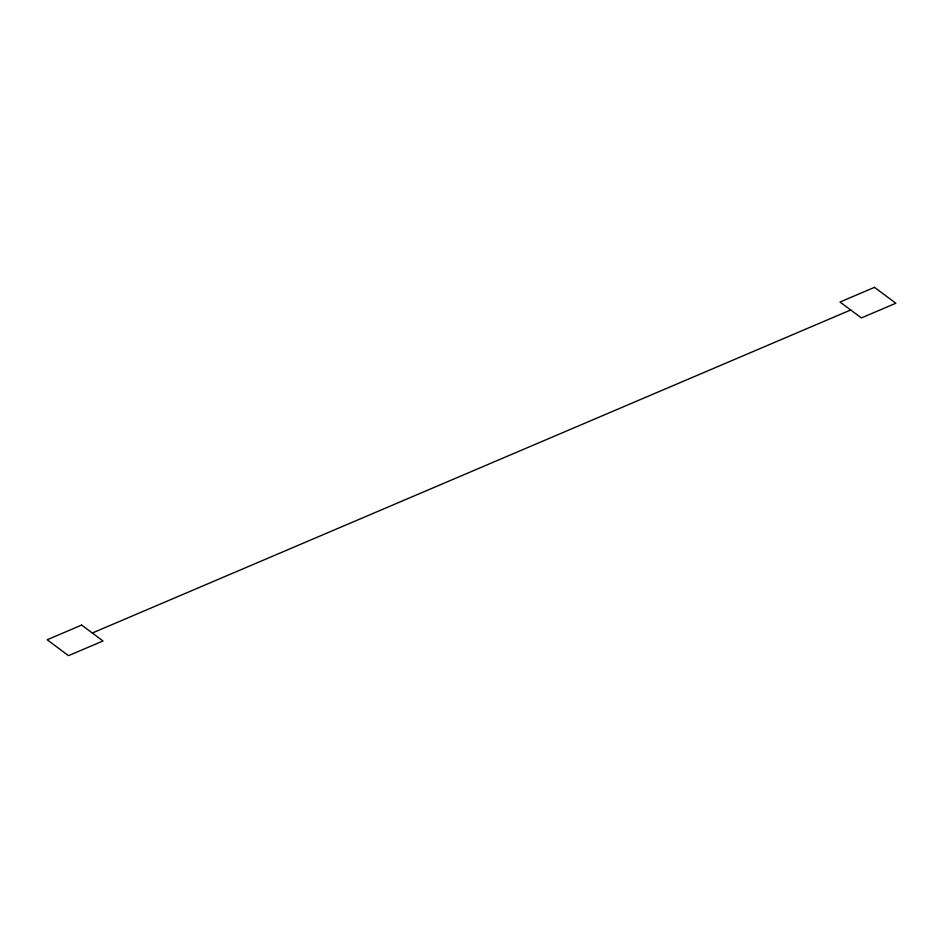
<?xml version="1.0" encoding="UTF-8"?>
<svg xmlns="http://www.w3.org/2000/svg" width="943" height="943" viewBox="0 0 943 943"><rect width="100%" height="100%" fill="white"/><g stroke="black" fill="none" stroke-linecap="round" stroke-linejoin="round"><path stroke-width="1.41" d="M92.308 633.024L850.692 309.976M81.617 625.079L47.15 639.767L68.521 655.656L102.999 640.969L81.617 625.079M874.479 287.344L840.001 302.031L861.383 317.921L895.85 303.233L874.479 287.344"/></g></svg>
